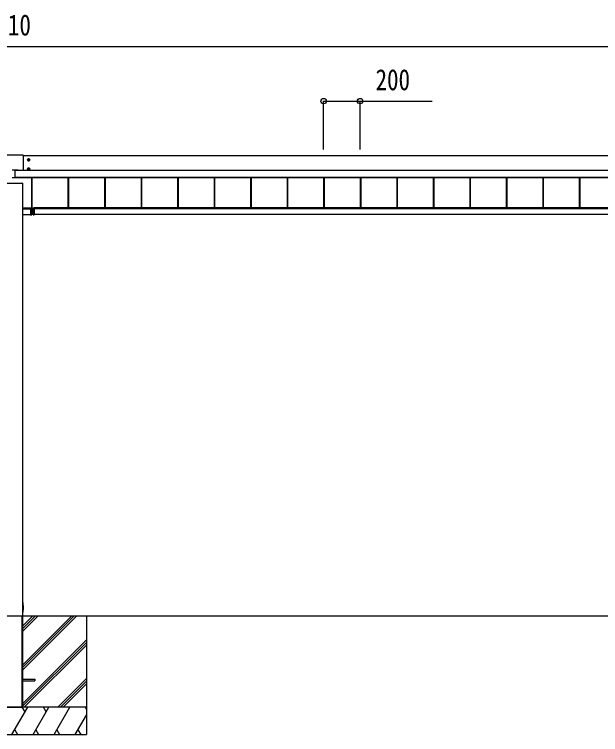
# Model space of a CAD drawing. Units: millimetres, scale not verified. Extents: x -14718 to 14718, y -10395 to 10395.
# Drawn here: x -6962 to -3752, y -7638 to -3691 of the extents above; entities that cross this region are included whole.
import ezdxf
from ezdxf.enums import TextEntityAlignment as Align

# ---------------------------------------------------------------- set-up
doc = ezdxf.new("R2010")
doc.units = ezdxf.units.MM
doc.header["$LTSCALE"] = 50
doc.layers.add('0-4_YKK_A1', color=4, linetype='Continuous')
doc.layers.add('0-5_YKK_D', color=6, linetype='Continuous')
doc.styles.add('ＭＳ ゴシック', font='')
doc.styles.get('ＭＳ ゴシック').set_extended_font_data('MS Gothic')

msp = doc.modelspace()

# ---------------------------------------------------------------- linework, layer by layer
at = {"layer": '0-4_YKK_A1'}
for p, q in [((-6915.43, -4462.16), (-7019.43, -4462.16)), ((-6914.43, -4463.16), (-6914.43, -4544.81)), ((-1820.43, -4466.38), (-6914.43, -4466.38)), ((-6891.68, -4488.12), (-6877.18, -4488.12)), ((-6886.71, -4487.36), (-6887.43, -4487.36)), ((-6884.43, -4495.37), (-6884.43, -4480.87)), ((-6882.15, -4488.88), (-6881.43, -4488.88)), ((-6891.68, -4538.09), (-6877.18, -4538.09)), ((-6886.71, -4537.33), (-6887.43, -4537.33)), ((-6884.43, -4545.34), (-6884.43, -4530.84)), ((-6974.93, -4542.31), (-6959.93, -4542.31)), ((-6959.93, -4542.31), (-6959.93, -4587.46)), ((-6959.93, -4542.49), (-6940.93, -4542.49)), ((-6959.93, -4544.49), (-6940.93, -4544.49)), ((-6959.93, -4544.81), (-1668.93, -4544.81)), ((-6959.93, -4545.3), (-1668.93, -4545.3)), ((-6940.93, -4544.81), (-6940.93, -4542.49)), ((-6882.15, -4538.85), (-6881.43, -4538.85)), ((-7017.13, -4616.81), (-6917.73, -4616.81)), ((-6959.93, -4587.46), (-6974.93, -4587.46)), ((-6959.93, -4584.27), (-1668.93, -4584.27)), ((-6959.93, -4584.79), (-1668.93, -4584.79)), ((-1668.93, -4584.93), (-6959.93, -4584.93)), ((-6921.43, -4616.73), (-6921.43, -4616.81)), ((-6919.93, -4616.72), (-6920.93, -4616.72)), ((-6920.93, -4616.72), (-6920.93, -4616.81)), ((-6919.93, -4616.52), (-6919.93, -4616.81)), ((-6919.63, -4616.51), (-6917.73, -4616.51)), ((-6919.63, -4616.51), (-6919.63, -4616.81)), ((-6917.73, -4616.51), (-6917.73, -4616.81)), ((-6917.43, -4616.52), (-6917.43, -4616.81)), ((-6868.93, -4584.93), (-6868.93, -4752.72)), ((-6868.53, -4584.93), (-6868.53, -4752.72)), ((-6865.93, -4584.93), (-6865.93, -4752.72)), ((-6668.93, -4584.93), (-6668.93, -4751.15)), ((-6666.33, -4584.93), (-6666.33, -4751.15)), ((-6665.93, -4584.93), (-6665.93, -4751.15)), ((-6468.93, -4584.93), (-6468.93, -4751.15)), ((-6466.33, -4584.93), (-6466.33, -4751.15)), ((-6465.93, -4584.93), (-6465.93, -4751.15)), ((-6268.93, -4584.93), (-6268.93, -4751.15)), ((-6266.33, -4584.93), (-6266.33, -4751.15)), ((-6265.93, -4584.93), (-6265.93, -4751.15)), ((-6068.93, -4584.93), (-6068.93, -4751.15)), ((-6066.33, -4584.93), (-6066.33, -4751.15)), ((-6065.93, -4584.93), (-6065.93, -4751.15)), ((-5868.93, -4584.93), (-5868.93, -4751.15)), ((-5866.33, -4584.93), (-5866.33, -4751.15)), ((-5865.93, -4584.93), (-5865.93, -4751.15)), ((-5668.93, -4584.93), (-5668.93, -4751.15)), ((-5666.33, -4584.93), (-5666.33, -4751.15)), ((-5665.93, -4584.93), (-5665.93, -4751.15)), ((-5468.93, -4584.93), (-5468.93, -4751.15)), ((-5466.33, -4584.93), (-5466.33, -4751.15)), ((-5465.93, -4584.93), (-5465.93, -4751.15)), ((-5268.93, -4584.93), (-5268.93, -4751.15)), ((-5266.33, -4584.93), (-5266.33, -4751.15)), ((-5265.93, -4584.93), (-5265.93, -4751.15)), ((-5068.93, -4584.93), (-5068.93, -4751.15)), ((-5066.33, -4584.93), (-5066.33, -4751.15)), ((-5065.93, -4584.93), (-5065.93, -4751.15)), ((-4868.93, -4584.93), (-4868.93, -4751.15)), ((-4866.33, -4584.93), (-4866.33, -4751.15)), ((-4865.93, -4584.93), (-4865.93, -4751.15)), ((-4668.93, -4584.93), (-4668.93, -4751.15)), ((-4666.33, -4584.93), (-4666.33, -4751.15)), ((-4665.93, -4584.93), (-4665.93, -4751.15)), ((-4468.93, -4584.93), (-4468.93, -4751.15)), ((-4466.33, -4584.93), (-4466.33, -4751.15)), ((-4465.93, -4584.93), (-4465.93, -4751.15)), ((-4268.93, -4584.93), (-4268.93, -4751.15)), ((-4266.33, -4584.93), (-4266.33, -4751.15)), ((-4265.93, -4584.93), (-4265.93, -4751.15)), ((-4068.93, -4584.93), (-4068.93, -4751.15)), ((-4066.33, -4584.93), (-4066.33, -4751.15)), ((-4065.93, -4584.93), (-4065.93, -4751.15)), ((-3868.93, -4584.93), (-3868.93, -4751.15)), ((-3866.33, -4584.93), (-3866.33, -4751.15)), ((-3865.93, -4584.93), (-3865.93, -4751.15)), ((-6917.43, -4751.15), (-6869.43, -4751.15)), ((-6917.43, -4753.16), (-6869.43, -4753.16)), ((-6917.43, -4756.03), (-6869.93, -4756.03)), ((-6873.43, -4755.79), (-6873.43, -4755.99)), ((-6867.71, -4755.8), (-6873.43, -4755.79)), ((-6873.43, -4756.29), (-6867.23, -4756.3)), ((-6869.43, -4751.15), (-6869.43, -4755.79)), ((-6869.43, -4752.72), (-6857.43, -4752.72)), ((-6867.71, -4753.22), (-6867.71, -4755.8)), ((-6867.71, -4753.22), (-6867.43, -4753.22)), ((-6867.71, -4755.8), (-6867.43, -4755.8)), ((-6867.23, -4756), (-6867.23, -4756)), ((-6867.21, -4752.72), (-6866.93, -4752.72)), ((-6867.21, -4756.3), (-6866.93, -4756.3)), ((-6866.93, -4756.3), (-6866.93, -4752.72)), ((-6866.93, -4789.38), (-6866.93, -4756.3)), ((-6859.93, -4756.3), (-6859.93, -4752.72)), ((-6859.65, -4752.72), (-6859.93, -4752.72)), ((-6859.93, -4789.38), (-6859.93, -4756.3)), ((-6859.65, -4756.3), (-6859.93, -4756.3)), ((-6859.63, -4756), (-6859.63, -4756)), ((-6853.43, -4756.29), (-6859.63, -4756.3)), ((-6859.15, -4753.22), (-6859.43, -4753.22)), ((-6859.15, -4755.8), (-6859.43, -4755.8)), ((-6859.15, -4753.22), (-6859.15, -4755.8)), ((-6859.15, -4755.8), (-6853.43, -4755.79)), ((-1817.43, -4751.15), (-6857.43, -4751.15)), ((-6857.43, -4751.15), (-6857.43, -4755.79)), ((-1817.43, -4753.16), (-6857.43, -4753.16)), ((-1817.43, -4756.03), (-6856.93, -4756.03)), ((-6853.43, -4755.79), (-6853.43, -4755.99)), ((-6917.43, -4787.51), (-6873.43, -4787.51)), ((-6873.43, -4790.06), (-6867.21, -4789.68)), ((-6873.43, -4789.76), (-6873.43, -4790.06)), ((-6866.93, -4789.38), (-6867.21, -4789.38)), ((-6859.93, -4789.38), (-6859.65, -4789.38)), ((-6853.43, -4790.06), (-6859.65, -4789.68)), ((-1818.28, -4787.51), (-6853.43, -4787.51)), ((-6853.43, -4789.76), (-6853.43, -4790.06)), ((-6915.2, -6913.3), (-6914.93, -6944.2)), ((-6914.93, -6944.2), (-6915.13, -6967.2)), ((-6915.63, -6967.5), (-6917.43, -6967.5)), ((-6917.43, -6983.5), (-6917.43, -7487.5)), ((-6915.43, -6967.5), (-6915.63, -6967.5)), ((-12117.43, -6987.5), (-1267.43, -6987.5)), ((-7017.13, -6987.5), (-6917.73, -6987.5)), ((-6921.43, -6987.5), (-6921.43, -7487.5)), ((-6919.93, -6987.5), (-6919.93, -7487.5)), ((-6917.43, -6987.5), (-6917.43, -7487.5)), ((-6917.43, -7072.5), (-6832.43, -6987.5)), ((-6917.43, -7058.36), (-6846.57, -6987.5)), ((-6917.43, -7044.21), (-6860.72, -6987.5)), ((-6917.43, -7284.63), (-6620.34, -6987.54)), ((-6917.43, -7270.49), (-6634.48, -6987.54)), ((-6917.43, -7256.35), (-6648.62, -6987.54)), ((-6567.43, -6987.5), (-6567.43, -7637.5)), ((-6917.43, -7468.48), (-6567.43, -7118.48)), ((-6917.43, -7482.62), (-6567.43, -7132.62)), ((-6908.17, -7487.5), (-6567.43, -7146.76)), ((-6917.43, -7333), (-6849.93, -7333)), ((-6849.93, -7333), (-6849.93, -7342)), ((-6724.32, -7487.5), (-6567.43, -7330.61)), ((-6917.43, -7342), (-6849.93, -7342)), ((-6710.18, -7487.5), (-6567.43, -7344.75)), ((-6696.04, -7487.5), (-6567.43, -7358.89)), ((-6567.43, -7487.5), (-7367.43, -7487.5)), ((-6567.43, -7487.5), (-7367.43, -7487.5)), ((-7017.43, -7487.5), (-6917.43, -7487.5)), ((-6975.44, -7637.5), (-6888.84, -7487.5)), ((-6903.84, -7513.48), (-6918.84, -7487.5)), ((-6859.97, -7637.5), (-6773.37, -7487.5)), ((-6788.37, -7513.48), (-6803.37, -7487.5)), ((-6744.5, -7637.5), (-6657.9, -7487.5)), ((-6567.43, -7496.16), (-6572.43, -7487.5)), ((-6629.03, -7637.5), (-6567.43, -7530.8)), ((-6960.44, -7611.52), (-6945.44, -7637.5)), ((-6844.98, -7611.52), (-6829.98, -7637.5)), ((-6729.5, -7611.52), (-6714.51, -7637.5)), ((-6614.03, -7611.52), (-6599.04, -7637.5)), ((-7367.43, -7637.5), (-6567.43, -7637.5))]:
    msp.add_line(p, q, dxfattribs=at)
for points in [[(-6884.43, -4482.34), (-6889.43, -4485.23), (-6889.43, -4491), (-6884.43, -4493.89), (-6879.43, -4491), (-6879.43, -4485.23)], [(-6884.43, -4532.31), (-6889.43, -4535.2), (-6889.43, -4540.97), (-6884.43, -4543.86), (-6879.43, -4540.97), (-6879.43, -4535.2)]]:
    msp.add_lwpolyline(points, close=True, dxfattribs=at)
for points in [[(-6887.43, -4487.36), (-6887.43, -4488.88), (-6886.71, -4488.88)], [(-6883.67, -4485.84), (-6883.67, -4485.12), (-6885.19, -4485.12), (-6885.19, -4485.84)], [(-6885.19, -4490.4), (-6885.19, -4491.12), (-6883.67, -4491.12), (-6883.67, -4490.4)], [(-6881.43, -4488.88), (-6881.43, -4487.36), (-6882.15, -4487.36)], [(-6887.43, -4537.33), (-6887.43, -4538.85), (-6886.71, -4538.85)], [(-6883.67, -4535.81), (-6883.67, -4535.09), (-6885.19, -4535.09), (-6885.19, -4535.81)], [(-6881.43, -4538.85), (-6881.43, -4537.33), (-6882.15, -4537.33)], [(-6885.19, -4540.37), (-6885.19, -4541.09), (-6883.67, -4541.09), (-6883.67, -4540.37)], [(-6917.73, -4616.81), (-6917.43, -4616.81), (-6917.43, -6983.5)], [(-6867.25, -4756), (-6873.43, -4755.99), (-6873.43, -4756.29), (-6873.43, -4789.76)], [(-6867.21, -4756.3), (-6867.21, -4789.38), (-6873.43, -4789.76)], [(-6867.43, -4755.82), (-6867.43, -4755.8), (-6867.43, -4753.22)], [(-6867.23, -4756), (-6867.23, -4756), (-6867.24, -4756)], [(-6859.65, -4756.3), (-6859.65, -4789.38), (-6853.43, -4789.76)], [(-6859.63, -4756), (-6859.63, -4756), (-6859.62, -4756)], [(-6859.61, -4756), (-6853.43, -4755.99), (-6853.43, -4756.29), (-6853.43, -4789.76)], [(-6859.43, -4755.82), (-6859.43, -4755.8), (-6859.43, -4753.22)], [(-6917.43, -6913), (-6915.7, -6913), (-6915.5, -6913)], [(-7017.13, -6987.5), (-6917.73, -6987.5), (-6917.43, -6987.5)]]:
    msp.add_lwpolyline(points, dxfattribs=at)
for centre, radius in [((-6884.43, -4488.12), 6.25), ((-6884.43, -4488.12), 5), ((-6884.43, -4538.09), 6.25), ((-6884.43, -4538.09), 5)]:
    msp.add_circle(centre, radius, dxfattribs=at)
for centre, radius, start, end in [((-6915.43, -4463.16), 1, 0.01746, 90.01745), ((-6884.43, -4488.12), 5.58, 153.74848, 206.25152), ((-6884.43, -4488.12), 5.58, 93.74848, 146.25152), ((-6884.43, -4488.12), 5.58, 213.74848, 266.25152), ((-6886.71, -4485.84), 1.52, 270, 0), ((-6886.71, -4490.4), 1.52, 0, 90), ((-6884.43, -4488.12), 5.58, 33.74848, 86.25152), ((-6884.43, -4488.12), 5.58, 273.74848, 326.25152), ((-6882.15, -4485.84), 1.52, 180, 270), ((-6882.15, -4490.4), 1.52, 90, 180), ((-6884.43, -4488.12), 5.58, 333.74848, 26.25152), ((-6884.43, -4538.09), 5.58, 153.74848, 206.25152), ((-6884.43, -4538.09), 5.58, 93.74848, 146.25152), ((-6886.71, -4535.81), 1.52, 270, 0), ((-6884.43, -4538.09), 5.58, 33.74848, 86.25152), ((-6882.15, -4535.81), 1.52, 180, 270), ((-6884.43, -4538.09), 5.58, 333.74848, 26.25152), ((-6884.43, -4538.09), 5.58, 213.74848, 266.25152), ((-6886.71, -4540.37), 1.52, 0, 90), ((-6884.43, -4538.09), 5.58, 273.74848, 326.25152), ((-6882.15, -4540.37), 1.52, 90, 180), ((-6867.64, -4757.79), 1.98, 83.79926, 91.95127), ((-6867.25, -4756.3), 0.3, 87.77338, 89.77816), ((-6867.25, -4756.14), 0.141, 85.77463, 89.9759), ((-6868.48, -4756.22), 1.25, 356.45735, 10.27369), ((-6868.44, -4756.18), 1.21, 354.17006, 8.37745), ((-6868.56, -4752.79), 1.35, 350.09675, 2.91202), ((-6867.23, -4752.72), 0.3, 269.98255, 359.98254), ((-6867.23, -4756.3), 0.3, 0, 89.87763), ((-6868.43, -4756.22), 1.22, 356.27163, 10.47203), ((-6859.63, -4752.72), 0.3, 180.01746, 270.01745), ((-6859.63, -4756.3), 0.3, 90.12237, 180), ((-6858.44, -4756.22), 1.22, 169.52797, 183.72837), ((-6858.3, -4752.79), 1.35, 177.08798, 189.90325), ((-6858.38, -4756.22), 1.25, 169.72631, 183.54265), ((-6858.42, -4756.18), 1.21, 171.62255, 185.82994), ((-6859.61, -4756.3), 0.3, 90.22184, 92.22662), ((-6859.61, -4756.14), 0.141, 90.0241, 94.22537), ((-6859.22, -4757.79), 1.98, 88.04873, 96.20074), ((-6867.23, -4789.38), 0.3, 273.5, 0), ((-6868.44, -4789.53), 1.24, 353.06854, 6.93146), ((-6859.63, -4789.38), 0.3, 180, 266.5), ((-6858.42, -4789.53), 1.24, 173.06854, 186.93146), ((-6915.5, -6913.3), 0.3, 0.5, 90), ((-6915.43, -6967.2), 0.3, 270, 359.5)]:
    msp.add_arc(centre, radius, start, end, dxfattribs=at)
for centre, major_axis, ratio, start_param, end_param in [((-6920.93, -4616.73), (0.5, 0), 0.034921, 1.5707963, 3.1415927), ((-6919.63, -4616.52), (0.3, 0), 0.034921, 1.5707963, 3.1415927), ((-6917.73, -4616.52), (0.3, 0), 0.034921, 6.2831853, 7.8539816), ((-6867.21, -4753.22), (-0.301, 0.4), 0.997782, 5.6362522, 7.2070486), ((-6867.73, -4755.8), (-0.001, 0.2), 0.09157, 4.6769241, 4.7117655), ((-6867.23, -4755.8), (0.482, 0.007), 0.414889, 3.1353871, 4.6694768), ((-6867.23, -4753.22), (-0.108, 0.169), 0.994155, 5.7105836, 7.28138), ((-6867.23, -4755.8), (0.145, 0.15), 0.921201, 2.3804184, 3.9145081), ((-6867.21, -4755.8), (-0.301, 0.4), 0.997782, 2.4579529, 2.4946596), ((-6859.65, -4753.22), (0.301, 0.4), 0.997782, 5.3593221, 6.9301184), ((-6859.65, -4755.8), (0.301, 0.4), 0.997782, 3.7885257, 3.8252324), ((-6859.63, -4753.22), (0.108, 0.169), 0.994155, 5.2849907, 6.855787), ((-6859.63, -4755.8), (-0.145, 0.15), 0.921201, 2.3686772, 3.9027669), ((-6859.63, -4755.8), (-0.482, 0.007), 0.414889, 1.6137085, 3.1477982), ((-6859.13, -4755.8), (0.001, 0.2), 0.09157, 1.5714198, 1.6062613)]:
    msp.add_ellipse(centre, major_axis=major_axis, ratio=ratio, start_param=start_param, end_param=end_param, dxfattribs=at)
at = {"layer": '0-5_YKK_D'}
for p, q in [((-12097.43, -3866.38), (-1837.43, -3866.38)), ((-5268.93, -4431.22), (-5268.93, -4165.38)), ((-5068.93, -4431.22), (-5068.93, -4165.38))]:
    msp.add_line(p, q, dxfattribs=at)
msp.add_lwpolyline([(-5268.93, -4166.38), (-5068.93, -4166.38), (-4673.83, -4166.38)], dxfattribs=at)
for centre in [(-5268.93, -4166.38), (-5068.93, -4166.38)]:
    msp.add_circle(centre, 14.88, dxfattribs=at)

# ---------------------------------------------------------------- texts
at = {"layer": '0-5_YKK_D', "style": 'ＭＳ ゴシック', "width": 0.8}
for s, p in [('D=10610', (-7311.83, -3841.38)), ('200', (-4984.43, -4141.38))]:
    msp.add_text(s, height=115.5, dxfattribs=at).set_placement(p, align=Align.BOTTOM_LEFT)

doc.saveas('drawing.dxf')
